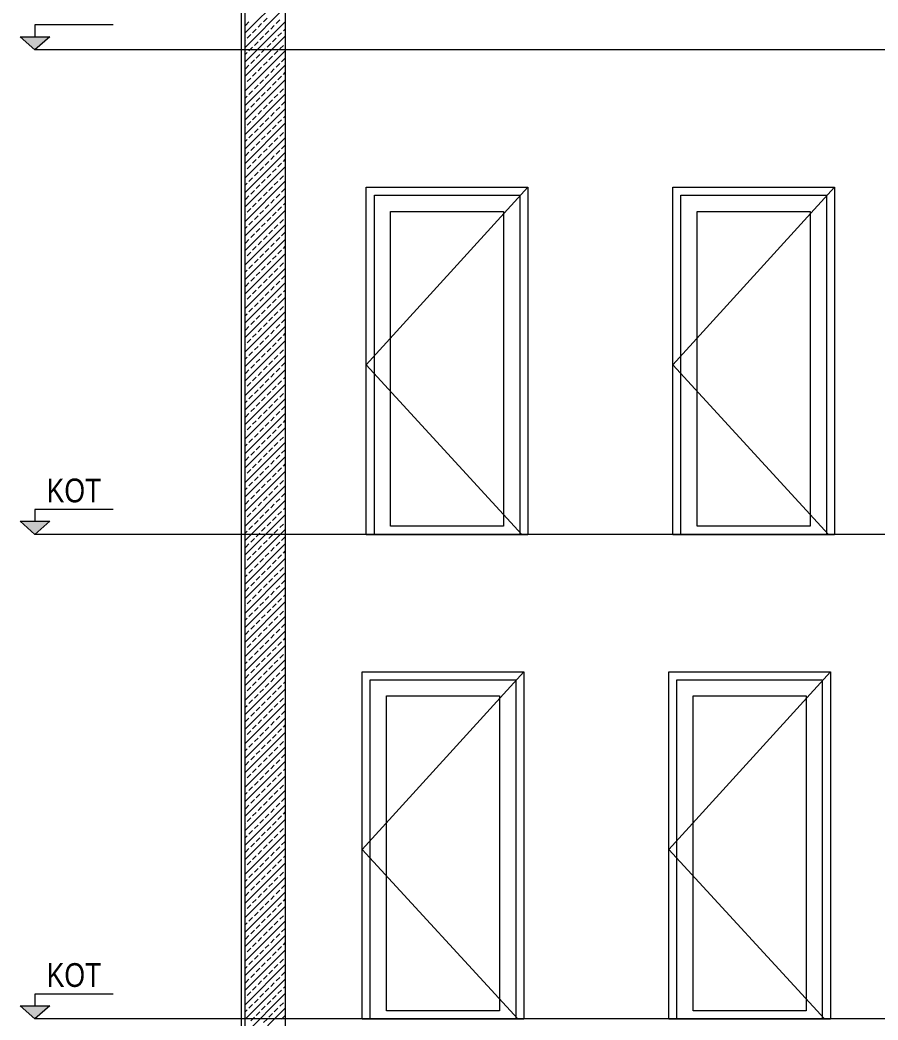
# Model space of a CAD drawing. Header units: millimetres. Extents: x 43168.9 to 43194.6, y -25545.1 to -25543.4.
# Drawn here: x 43183.5769 to 43183.7894, y -25544.0148 to -25543.7672 of the extents above; entities that cross this region are included whole.
import ezdxf
from ezdxf.enums import TextEntityAlignment as Align

# ---------------------------------------------------------------- set-up
doc = ezdxf.new("R2010")
doc.units = ezdxf.units.MM
doc.header["$LTSCALE"] = 200
doc.linetypes.add('kesit_$0$HIDDEN2', pattern=[0.1875, 0.125, -0.0625])
for name, color, linetype in [('dograma_sgh', 43, 'Continuous'), ('kesit_$0$izd-alt_sgh', 8, 'kesit_$0$HIDDEN2'), ('kolon-b.a_sgh', 6, 'Continuous'), ('siva_sgh', 145, 'Continuous'), ('tarama-betonarme_sgh', 223, 'Continuous')]:
    doc.layers.add(name, color=color, linetype=linetype)
doc.styles.add('kesit_$0$text2', font='arial.ttf')

msp = doc.modelspace()

# ---------------------------------------------------------------- hatches: boundary and pattern name
for points in [[(43183.58427, -25543.77132), (43183.57692, -25543.77132), (43183.58059, -25543.77456)], [(43183.58427, -25543.89132), (43183.57692, -25543.89132), (43183.58059, -25543.89456)], [(43183.58427, -25544.01132), (43183.57692, -25544.01132), (43183.58059, -25544.01456)]]:
    msp.add_hatch(color=256).paths.add_polyline_path(points)

# ---------------------------------------------------------------- linework, layer by layer
at = {"color": 0, "linetype": 'ByBlock'}
for p, q in [((43183.6, -25543.76838), (43183.58059, -25543.76838)), ((43183.58059, -25543.76838), (43183.58059, -25543.77132)), ((43183.6, -25543.88838), (43183.58059, -25543.88838)), ((43183.58059, -25543.88838), (43183.58059, -25543.89132)), ((43183.6, -25544.00838), (43183.58059, -25544.00838)), ((43183.58059, -25544.00838), (43183.58059, -25544.01132))]:
    msp.add_line(p, q, dxfattribs=at)
for p, q in [((43183.57692, -25543.77132), (43183.58427, -25543.77132)), ((43183.58059, -25543.77456), (43183.57692, -25543.77132)), ((43183.58427, -25543.77132), (43183.58059, -25543.77456)), ((43183.57692, -25543.89132), (43183.58427, -25543.89132)), ((43183.58059, -25543.89456), (43183.57692, -25543.89132)), ((43183.58427, -25543.89132), (43183.58059, -25543.89456)), ((43183.57692, -25544.01132), (43183.58427, -25544.01132)), ((43183.58059, -25544.01456), (43183.57692, -25544.01132)), ((43183.58427, -25544.01132), (43183.58059, -25544.01456))]:
    msp.add_line(p, q)
at = {"layer": 'dograma_sgh', "color": 145}
for p, q in [((43183.70269, -25543.80856), (43183.66269, -25543.85256)), ((43183.77864, -25543.80856), (43183.73864, -25543.85256)), ((43183.66269, -25543.85256), (43183.70124, -25543.89456)), ((43183.73864, -25543.85256), (43183.77718, -25543.89456)), ((43183.70169, -25543.92856), (43183.66169, -25543.97256)), ((43183.77764, -25543.92856), (43183.73764, -25543.97256)), ((43183.66169, -25543.97256), (43183.70024, -25544.01456)), ((43183.73764, -25543.97256), (43183.77618, -25544.01456))]:
    msp.add_line(p, q, dxfattribs=at)
at = {"layer": 'dograma_sgh'}
for p, q in [((43183.66269, -25543.89456), (43183.66269, -25543.80856)), ((43183.66269, -25543.80856), (43183.70269, -25543.80856)), ((43183.66469, -25543.89456), (43183.66469, -25543.81056)), ((43183.66469, -25543.81056), (43183.70069, -25543.81056)), ((43183.70069, -25543.81056), (43183.70069, -25543.89456)), ((43183.70269, -25543.80856), (43183.70269, -25543.89456)), ((43183.73864, -25543.89456), (43183.73864, -25543.80856)), ((43183.73864, -25543.80856), (43183.77864, -25543.80856)), ((43183.74064, -25543.89456), (43183.74064, -25543.81056)), ((43183.74064, -25543.81056), (43183.77664, -25543.81056)), ((43183.77664, -25543.81056), (43183.77664, -25543.89456)), ((43183.77864, -25543.80856), (43183.77864, -25543.89456)), ((43183.66869, -25543.89256), (43183.66869, -25543.81456)), ((43183.66869, -25543.81456), (43183.69669, -25543.81456)), ((43183.69669, -25543.81456), (43183.69669, -25543.89256)), ((43183.74464, -25543.89256), (43183.74464, -25543.81456)), ((43183.74464, -25543.81456), (43183.77264, -25543.81456)), ((43183.77264, -25543.81456), (43183.77264, -25543.89256)), ((43183.69669, -25543.89256), (43183.66869, -25543.89256)), ((43183.77264, -25543.89256), (43183.74464, -25543.89256)), ((43183.66269, -25543.89456), (43183.70269, -25543.89456)), ((43183.73864, -25543.89456), (43183.77864, -25543.89456)), ((43183.66169, -25544.01456), (43183.66169, -25543.92856)), ((43183.66169, -25543.92856), (43183.70169, -25543.92856)), ((43183.70169, -25543.92856), (43183.70169, -25544.01456)), ((43183.73764, -25544.01456), (43183.73764, -25543.92856)), ((43183.73764, -25543.92856), (43183.77764, -25543.92856)), ((43183.77764, -25543.92856), (43183.77764, -25544.01456)), ((43183.66369, -25544.01456), (43183.66369, -25543.93056)), ((43183.66369, -25543.93056), (43183.69969, -25543.93056)), ((43183.69969, -25543.93056), (43183.69969, -25544.01456)), ((43183.73964, -25544.01456), (43183.73964, -25543.93056)), ((43183.73964, -25543.93056), (43183.77564, -25543.93056)), ((43183.77564, -25543.93056), (43183.77564, -25544.01456)), ((43183.66769, -25544.01256), (43183.66769, -25543.93456)), ((43183.66769, -25543.93456), (43183.69569, -25543.93456)), ((43183.69569, -25543.93456), (43183.69569, -25544.01256)), ((43183.74364, -25544.01256), (43183.74364, -25543.93456)), ((43183.74364, -25543.93456), (43183.77164, -25543.93456)), ((43183.77164, -25543.93456), (43183.77164, -25544.01256)), ((43183.69569, -25544.01256), (43183.66769, -25544.01256)), ((43183.77164, -25544.01256), (43183.74364, -25544.01256)), ((43183.66169, -25544.01456), (43183.70169, -25544.01456)), ((43183.73764, -25544.01456), (43183.77764, -25544.01456))]:
    msp.add_line(p, q, dxfattribs=at)
at = {"layer": 'kesit_$0$izd-alt_sgh'}
for p, q in [((43185.17869, -25543.77456), (43183.58059, -25543.77456)), ((43185.17869, -25543.89456), (43183.58059, -25543.89456)), ((43185.17869, -25544.01456), (43183.58059, -25544.01456))]:
    msp.add_line(p, q, dxfattribs=at)
at = {"layer": 'kolon-b.a_sgh'}
for p, q in [((43183.63269, -25544.42656), (43183.63269, -25543.72656)), ((43183.64269, -25544.80656), (43183.64269, -25543.73456))]:
    msp.add_line(p, q, dxfattribs=at)
at = {"layer": 'siva_sgh'}
msp.add_line((43183.63169, -25543.72536), (43183.63169, -25544.48256), dxfattribs=at)
at = {"layer": 'tarama-betonarme_sgh'}
for p, q in [((43183.63269, -25543.77035), (43183.64269, -25543.76035)), ((43183.63269, -25543.77394), (43183.64269, -25543.76394)), ((43183.63269, -25543.77753), (43183.64269, -25543.76753)), ((43183.63273, -25543.76851), (43183.63362, -25543.76762)), ((43183.63587, -25543.76896), (43183.63677, -25543.76806)), ((43183.63722, -25543.76762), (43183.63811, -25543.76672)), ((43183.63901, -25543.76941), (43183.63991, -25543.76851)), ((43183.64036, -25543.76806), (43183.64126, -25543.76717)), ((43183.63269, -25543.78112), (43183.64269, -25543.77112)), ((43183.63318, -25543.77166), (43183.63407, -25543.77076)), ((43183.63452, -25543.77031), (43183.63542, -25543.76941)), ((43183.63632, -25543.77211), (43183.63722, -25543.77121)), ((43183.63767, -25543.77076), (43183.63856, -25543.76986)), ((43183.64081, -25543.77121), (43183.64171, -25543.77031)), ((43183.64216, -25543.76986), (43183.64269, -25543.76933)), ((43183.63269, -25543.77214), (43183.63273, -25543.77211)), ((43183.63497, -25543.77345), (43183.63587, -25543.77255)), ((43183.63811, -25543.7739), (43183.63901, -25543.773)), ((43183.63946, -25543.77255), (43183.64036, -25543.77166)), ((43183.64126, -25543.77435), (43183.64216, -25543.77345)), ((43183.6426, -25543.773), (43183.64269, -25543.77292)), ((43183.63269, -25543.78471), (43183.64269, -25543.77471)), ((43183.63269, -25543.77573), (43183.63318, -25543.77525)), ((43183.63362, -25543.7748), (43183.63452, -25543.7739)), ((43183.63542, -25543.7766), (43183.63632, -25543.7757)), ((43183.63677, -25543.77525), (43183.63767, -25543.77435)), ((43183.63856, -25543.77705), (43183.63946, -25543.77615)), ((43183.63991, -25543.7757), (43183.64081, -25543.7748)), ((43183.63269, -25543.78831), (43183.64269, -25543.77831)), ((43183.63273, -25543.77929), (43183.63362, -25543.77839)), ((43183.63407, -25543.77794), (43183.63497, -25543.77705)), ((43183.63722, -25543.77839), (43183.63811, -25543.77749)), ((43183.64036, -25543.77884), (43183.64126, -25543.77794)), ((43183.64171, -25543.77749), (43183.6426, -25543.7766)), ((43183.63452, -25543.78109), (43183.63542, -25543.78019)), ((43183.63587, -25543.77974), (43183.63677, -25543.77884)), ((43183.63767, -25543.78154), (43183.63856, -25543.78064)), ((43183.63901, -25543.78019), (43183.63991, -25543.77929)), ((43183.64081, -25543.78198), (43183.64171, -25543.78109)), ((43183.64216, -25543.78064), (43183.64269, -25543.7801)), ((43183.63269, -25543.7919), (43183.64269, -25543.7819)), ((43183.63269, -25543.78292), (43183.63273, -25543.78288)), ((43183.63318, -25543.78243), (43183.63407, -25543.78154)), ((43183.63497, -25543.78423), (43183.63587, -25543.78333)), ((43183.63632, -25543.78288), (43183.63722, -25543.78198)), ((43183.63946, -25543.78333), (43183.64036, -25543.78243)), ((43183.6426, -25543.78378), (43183.64269, -25543.78369)), ((43183.63269, -25543.79549), (43183.64269, -25543.78549)), ((43183.63269, -25543.78651), (43183.63318, -25543.78603)), ((43183.63362, -25543.78558), (43183.63452, -25543.78468)), ((43183.63677, -25543.78603), (43183.63767, -25543.78513)), ((43183.63811, -25543.78468), (43183.63901, -25543.78378)), ((43183.63991, -25543.78647), (43183.64081, -25543.78558)), ((43183.64126, -25543.78513), (43183.64216, -25543.78423)), ((43183.63407, -25543.78872), (43183.63497, -25543.78782)), ((43183.63542, -25543.78737), (43183.63632, -25543.78647)), ((43183.63722, -25543.78917), (43183.63811, -25543.78827)), ((43183.63856, -25543.78782), (43183.63946, -25543.78692)), ((43183.64171, -25543.78827), (43183.6426, -25543.78737)), ((43183.63269, -25543.79908), (43183.64269, -25543.78908)), ((43183.63273, -25543.79007), (43183.63362, -25543.78917)), ((43183.63452, -25543.79186), (43183.63542, -25543.79096)), ((43183.63587, -25543.79052), (43183.63677, -25543.78962)), ((43183.63901, -25543.79096), (43183.63991, -25543.79007)), ((43183.64036, -25543.78962), (43183.64126, -25543.78872)), ((43183.64216, -25543.79141), (43183.64269, -25543.79088)), ((43183.63269, -25543.80267), (43183.64269, -25543.79267)), ((43183.63318, -25543.79321), (43183.63407, -25543.79231)), ((43183.63632, -25543.79366), (43183.63722, -25543.79276)), ((43183.63767, -25543.79231), (43183.63856, -25543.79141)), ((43183.63946, -25543.79411), (43183.64036, -25543.79321)), ((43183.64081, -25543.79276), (43183.64171, -25543.79186)), ((43183.63269, -25543.79369), (43183.63273, -25543.79366)), ((43183.63362, -25543.79635), (43183.63452, -25543.79545)), ((43183.63497, -25543.79501), (43183.63587, -25543.79411)), ((43183.63677, -25543.7968), (43183.63767, -25543.7959)), ((43183.63811, -25543.79545), (43183.63901, -25543.79456)), ((43183.64126, -25543.7959), (43183.64216, -25543.79501)), ((43183.6426, -25543.79456), (43183.64269, -25543.79447)), ((43183.63269, -25543.80627), (43183.64269, -25543.79627)), ((43183.63269, -25543.79729), (43183.63318, -25543.7968)), ((43183.63407, -25543.7995), (43183.63497, -25543.7986)), ((43183.63542, -25543.79815), (43183.63632, -25543.79725)), ((43183.63856, -25543.7986), (43183.63946, -25543.7977)), ((43183.63991, -25543.79725), (43183.64081, -25543.79635)), ((43183.64171, -25543.79905), (43183.6426, -25543.79815)), ((43183.63269, -25543.80986), (43183.64269, -25543.79986)), ((43183.63273, -25543.80084), (43183.63362, -25543.79994)), ((43183.63587, -25543.80129), (43183.63677, -25543.80039)), ((43183.63722, -25543.79994), (43183.63811, -25543.79905)), ((43183.63901, -25543.80174), (43183.63991, -25543.80084)), ((43183.64036, -25543.80039), (43183.64126, -25543.7995)), ((43183.63269, -25543.81345), (43183.64269, -25543.80345)), ((43183.63318, -25543.80399), (43183.63407, -25543.80309)), ((43183.63452, -25543.80264), (43183.63542, -25543.80174)), ((43183.63632, -25543.80443), (43183.63722, -25543.80354)), ((43183.63767, -25543.80309), (43183.63856, -25543.80219)), ((43183.64081, -25543.80354), (43183.64171, -25543.80264)), ((43183.64216, -25543.80219), (43183.64269, -25543.80165)), ((43183.63269, -25543.80447), (43183.63273, -25543.80443)), ((43183.63497, -25543.80578), (43183.63587, -25543.80488)), ((43183.63811, -25543.80623), (43183.63901, -25543.80533)), ((43183.63946, -25543.80488), (43183.64036, -25543.80399)), ((43183.64126, -25543.80668), (43183.64216, -25543.80578)), ((43183.6426, -25543.80533), (43183.64269, -25543.80525)), ((43183.63269, -25543.81704), (43183.64269, -25543.80704)), ((43183.63269, -25543.80806), (43183.63318, -25543.80758)), ((43183.63362, -25543.80713), (43183.63452, -25543.80623)), ((43183.63542, -25543.80892), (43183.63632, -25543.80803)), ((43183.63677, -25543.80758), (43183.63767, -25543.80668)), ((43183.63856, -25543.80937), (43183.63946, -25543.80848)), ((43183.63991, -25543.80803), (43183.64081, -25543.80713)), ((43183.63269, -25543.82063), (43183.64269, -25543.81063)), ((43183.63273, -25543.81162), (43183.63362, -25543.81072)), ((43183.63407, -25543.81027), (43183.63497, -25543.80937)), ((43183.63722, -25543.81072), (43183.63811, -25543.80982)), ((43183.64036, -25543.81117), (43183.64126, -25543.81027)), ((43183.64171, -25543.80982), (43183.6426, -25543.80892)), ((43183.63452, -25543.81342), (43183.63542, -25543.81252)), ((43183.63587, -25543.81207), (43183.63677, -25543.81117)), ((43183.63767, -25543.81386), (43183.63856, -25543.81297)), ((43183.63901, -25543.81252), (43183.63991, -25543.81162)), ((43183.64081, -25543.81431), (43183.64171, -25543.81342)), ((43183.64216, -25543.81297), (43183.64269, -25543.81243)), ((43183.63269, -25543.82423), (43183.64269, -25543.81423)), ((43183.63269, -25543.81525), (43183.63273, -25543.81521)), ((43183.63318, -25543.81476), (43183.63407, -25543.81386)), ((43183.63497, -25543.81656), (43183.63587, -25543.81566)), ((43183.63632, -25543.81521), (43183.63722, -25543.81431)), ((43183.63946, -25543.81566), (43183.64036, -25543.81476)), ((43183.63269, -25543.82782), (43183.64269, -25543.81782)), ((43183.63269, -25543.81884), (43183.63318, -25543.81835)), ((43183.63362, -25543.81791), (43183.63452, -25543.81701)), ((43183.63677, -25543.81835), (43183.63767, -25543.81746)), ((43183.63811, -25543.81701), (43183.63901, -25543.81611)), ((43183.63991, -25543.8188), (43183.64081, -25543.81791)), ((43183.64126, -25543.81746), (43183.64216, -25543.81656)), ((43183.6426, -25543.81611), (43183.64269, -25543.81602)), ((43183.63407, -25543.82105), (43183.63497, -25543.82015)), ((43183.63542, -25543.8197), (43183.63632, -25543.8188)), ((43183.63722, -25543.8215), (43183.63811, -25543.8206)), ((43183.63856, -25543.82015), (43183.63946, -25543.81925)), ((43183.64171, -25543.8206), (43183.6426, -25543.8197)), ((43183.63269, -25543.83141), (43183.64269, -25543.82141)), ((43183.63273, -25543.8224), (43183.63362, -25543.8215)), ((43183.63452, -25543.82419), (43183.63542, -25543.82329)), ((43183.63587, -25543.82284), (43183.63677, -25543.82195)), ((43183.63901, -25543.82329), (43183.63991, -25543.8224)), ((43183.64036, -25543.82195), (43183.64126, -25543.82105)), ((43183.64216, -25543.82374), (43183.64269, -25543.82321)), ((43183.63269, -25543.835), (43183.64269, -25543.825)), ((43183.63318, -25543.82554), (43183.63407, -25543.82464)), ((43183.63632, -25543.82599), (43183.63722, -25543.82509)), ((43183.63767, -25543.82464), (43183.63856, -25543.82374)), ((43183.63946, -25543.82644), (43183.64036, -25543.82554)), ((43183.64081, -25543.82509), (43183.64171, -25543.82419)), ((43183.63269, -25543.82602), (43183.63273, -25543.82599)), ((43183.63362, -25543.82868), (43183.63452, -25543.82778)), ((43183.63497, -25543.82733), (43183.63587, -25543.82644)), ((43183.63677, -25543.82913), (43183.63767, -25543.82823)), ((43183.63811, -25543.82778), (43183.63901, -25543.82689)), ((43183.64126, -25543.82823), (43183.64216, -25543.82733)), ((43183.6426, -25543.82689), (43183.64269, -25543.8268)), ((43183.63269, -25543.8386), (43183.64269, -25543.8286)), ((43183.63269, -25543.82962), (43183.63318, -25543.82913)), ((43183.63542, -25543.83048), (43183.63632, -25543.82958)), ((43183.63856, -25543.83093), (43183.63946, -25543.83003)), ((43183.63991, -25543.82958), (43183.64081, -25543.82868)), ((43183.64171, -25543.83138), (43183.6426, -25543.83048)), ((43183.63269, -25543.84219), (43183.64269, -25543.83219)), ((43183.63273, -25543.83317), (43183.63362, -25543.83227)), ((43183.63407, -25543.83182), (43183.63497, -25543.83093)), ((43183.63587, -25543.83362), (43183.63677, -25543.83272)), ((43183.63722, -25543.83227), (43183.63811, -25543.83138)), ((43183.63901, -25543.83407), (43183.63991, -25543.83317)), ((43183.64036, -25543.83272), (43183.64126, -25543.83182)), ((43183.63318, -25543.83631), (43183.63407, -25543.83542)), ((43183.63452, -25543.83497), (43183.63542, -25543.83407)), ((43183.63767, -25543.83542), (43183.63856, -25543.83452)), ((43183.64081, -25543.83587), (43183.64171, -25543.83497)), ((43183.64216, -25543.83452), (43183.64269, -25543.83398)), ((43183.63269, -25543.84578), (43183.64269, -25543.83578)), ((43183.63269, -25543.8368), (43183.63273, -25543.83676)), ((43183.63497, -25543.83811), (43183.63587, -25543.83721)), ((43183.63632, -25543.83676), (43183.63722, -25543.83587)), ((43183.63811, -25543.83856), (43183.63901, -25543.83766)), ((43183.63946, -25543.83721), (43183.64036, -25543.83631)), ((43183.64126, -25543.83901), (43183.64216, -25543.83811)), ((43183.6426, -25543.83766), (43183.64269, -25543.83758)), ((43183.63269, -25543.84937), (43183.64269, -25543.83937)), ((43183.63269, -25543.84039), (43183.63318, -25543.83991)), ((43183.63362, -25543.83946), (43183.63452, -25543.83856)), ((43183.63542, -25543.84125), (43183.63632, -25543.84036)), ((43183.63677, -25543.83991), (43183.63767, -25543.83901)), ((43183.63991, -25543.84036), (43183.64081, -25543.83946)), ((43183.63269, -25543.85296), (43183.64269, -25543.84296)), ((43183.63273, -25543.84395), (43183.63362, -25543.84305)), ((43183.63407, -25543.8426), (43183.63497, -25543.8417)), ((43183.63722, -25543.84305), (43183.63811, -25543.84215)), ((43183.63856, -25543.8417), (43183.63946, -25543.8408)), ((43183.64036, -25543.8435), (43183.64126, -25543.8426)), ((43183.64171, -25543.84215), (43183.6426, -25543.84125)), ((43183.63452, -25543.84574), (43183.63542, -25543.84485)), ((43183.63587, -25543.8444), (43183.63677, -25543.8435)), ((43183.63767, -25543.84619), (43183.63856, -25543.84529)), ((43183.63901, -25543.84485), (43183.63991, -25543.84395)), ((43183.64216, -25543.84529), (43183.64269, -25543.84476)), ((43183.63269, -25543.85656), (43183.64269, -25543.84656)), ((43183.63269, -25543.84758), (43183.63273, -25543.84754)), ((43183.63318, -25543.84709), (43183.63407, -25543.84619)), ((43183.63497, -25543.84889), (43183.63587, -25543.84799)), ((43183.63632, -25543.84754), (43183.63722, -25543.84664)), ((43183.63946, -25543.84799), (43183.64036, -25543.84709)), ((43183.64081, -25543.84664), (43183.64171, -25543.84574)), ((43183.63269, -25543.86015), (43183.64269, -25543.85015)), ((43183.63362, -25543.85023), (43183.63452, -25543.84934)), ((43183.63677, -25543.85068), (43183.63767, -25543.84979)), ((43183.63811, -25543.84934), (43183.63901, -25543.84844)), ((43183.63991, -25543.85113), (43183.64081, -25543.85023)), ((43183.64126, -25543.84979), (43183.64216, -25543.84889)), ((43183.6426, -25543.84844), (43183.64269, -25543.84835)), ((43183.63269, -25543.85117), (43183.63318, -25543.85068)), ((43183.63407, -25543.85338), (43183.63497, -25543.85248)), ((43183.63542, -25543.85203), (43183.63632, -25543.85113)), ((43183.63722, -25543.85383), (43183.63811, -25543.85293)), ((43183.63856, -25543.85248), (43183.63946, -25543.85158)), ((43183.64171, -25543.85293), (43183.6426, -25543.85203)), ((43183.63269, -25543.86374), (43183.64269, -25543.85374)), ((43183.63273, -25543.85472), (43183.63362, -25543.85383)), ((43183.63587, -25543.85517), (43183.63677, -25543.85428)), ((43183.63901, -25543.85562), (43183.63991, -25543.85472)), ((43183.64036, -25543.85428), (43183.64126, -25543.85338)), ((43183.64216, -25543.85607), (43183.64269, -25543.85554)), ((43183.63269, -25543.86733), (43183.64269, -25543.85733)), ((43183.63318, -25543.85787), (43183.63407, -25543.85697)), ((43183.63452, -25543.85652), (43183.63542, -25543.85562)), ((43183.63632, -25543.85832), (43183.63722, -25543.85742)), ((43183.63767, -25543.85697), (43183.63856, -25543.85607)), ((43183.63946, -25543.85877), (43183.64036, -25543.85787)), ((43183.64081, -25543.85742), (43183.64171, -25543.85652)), ((43183.63269, -25543.85835), (43183.63273, -25543.85832)), ((43183.63362, -25543.86101), (43183.63452, -25543.86011)), ((43183.63497, -25543.85966), (43183.63587, -25543.85877)), ((43183.63811, -25543.86011), (43183.63901, -25543.85921)), ((43183.64126, -25543.86056), (43183.64216, -25543.85966)), ((43183.6426, -25543.85921), (43183.64269, -25543.85913)), ((43183.63269, -25543.87092), (43183.64269, -25543.86092)), ((43183.63269, -25543.86194), (43183.63318, -25543.86146)), ((43183.63542, -25543.86281), (43183.63632, -25543.86191)), ((43183.63677, -25543.86146), (43183.63767, -25543.86056)), ((43183.63856, -25543.86326), (43183.63946, -25543.86236)), ((43183.63991, -25543.86191), (43183.64081, -25543.86101)), ((43183.64171, -25543.8637), (43183.6426, -25543.86281)), ((43183.63269, -25543.87452), (43183.64269, -25543.86452)), ((43183.63273, -25543.8655), (43183.63362, -25543.8646)), ((43183.63407, -25543.86415), (43183.63497, -25543.86326)), ((43183.63587, -25543.86595), (43183.63677, -25543.86505)), ((43183.63722, -25543.8646), (43183.63811, -25543.8637)), ((43183.64036, -25543.86505), (43183.64126, -25543.86415)), ((43183.63318, -25543.86864), (43183.63407, -25543.86775)), ((43183.63452, -25543.8673), (43183.63542, -25543.8664)), ((43183.63767, -25543.86775), (43183.63856, -25543.86685)), ((43183.63901, -25543.8664), (43183.63991, -25543.8655)), ((43183.64081, -25543.86819), (43183.64171, -25543.8673)), ((43183.64216, -25543.86685), (43183.64269, -25543.86631)), ((43183.63269, -25543.87811), (43183.64269, -25543.86811)), ((43183.63269, -25543.86913), (43183.63273, -25543.86909)), ((43183.63497, -25543.87044), (43183.63587, -25543.86954)), ((43183.63632, -25543.86909), (43183.63722, -25543.86819)), ((43183.63811, -25543.87089), (43183.63901, -25543.86999)), ((43183.63946, -25543.86954), (43183.64036, -25543.86864)), ((43183.6426, -25543.86999), (43183.64269, -25543.8699)), ((43183.63269, -25543.8817), (43183.64269, -25543.8717)), ((43183.63269, -25543.87272), (43183.63318, -25543.87224)), ((43183.63362, -25543.87179), (43183.63452, -25543.87089)), ((43183.63542, -25543.87358), (43183.63632, -25543.87268)), ((43183.63677, -25543.87224), (43183.63767, -25543.87134)), ((43183.63991, -25543.87268), (43183.64081, -25543.87179)), ((43183.64126, -25543.87134), (43183.64216, -25543.87044)), ((43183.63269, -25543.88529), (43183.64269, -25543.87529)), ((43183.63407, -25543.87493), (43183.63497, -25543.87403)), ((43183.63722, -25543.87538), (43183.63811, -25543.87448)), ((43183.63856, -25543.87403), (43183.63946, -25543.87313)), ((43183.64036, -25543.87583), (43183.64126, -25543.87493)), ((43183.64171, -25543.87448), (43183.6426, -25543.87358)), ((43183.63273, -25543.87628), (43183.63362, -25543.87538)), ((43183.63452, -25543.87807), (43183.63542, -25543.87717)), ((43183.63587, -25543.87673), (43183.63677, -25543.87583)), ((43183.63767, -25543.87852), (43183.63856, -25543.87762)), ((43183.63901, -25543.87717), (43183.63991, -25543.87628)), ((43183.64216, -25543.87762), (43183.64269, -25543.87709)), ((43183.63269, -25543.88888), (43183.64269, -25543.87888)), ((43183.63269, -25543.8799), (43183.63273, -25543.87987)), ((43183.63318, -25543.87942), (43183.63407, -25543.87852)), ((43183.63497, -25543.88122), (43183.63587, -25543.88032)), ((43183.63632, -25543.87987), (43183.63722, -25543.87897)), ((43183.63946, -25543.88032), (43183.64036, -25543.87942)), ((43183.64081, -25543.87897), (43183.64171, -25543.87807)), ((43183.63269, -25543.89248), (43183.64269, -25543.88248)), ((43183.63362, -25543.88256), (43183.63452, -25543.88166)), ((43183.63677, -25543.88301), (43183.63767, -25543.88211)), ((43183.63811, -25543.88166), (43183.63901, -25543.88077)), ((43183.63991, -25543.88346), (43183.64081, -25543.88256)), ((43183.64126, -25543.88211), (43183.64216, -25543.88122)), ((43183.6426, -25543.88077), (43183.64269, -25543.88068)), ((43183.63269, -25543.8835), (43183.63318, -25543.88301)), ((43183.63407, -25543.88571), (43183.63497, -25543.88481)), ((43183.63542, -25543.88436), (43183.63632, -25543.88346)), ((43183.63722, -25543.88616), (43183.63811, -25543.88526)), ((43183.63856, -25543.88481), (43183.63946, -25543.88391)), ((43183.64171, -25543.88526), (43183.6426, -25543.88436)), ((43183.63269, -25543.89607), (43183.64269, -25543.88607)), ((43183.63273, -25543.88705), (43183.63362, -25543.88616)), ((43183.63587, -25543.8875), (43183.63677, -25543.8866)), ((43183.63901, -25543.88795), (43183.63991, -25543.88705)), ((43183.64036, -25543.8866), (43183.64126, -25543.88571)), ((43183.63269, -25543.89966), (43183.64269, -25543.88966)), ((43183.63318, -25543.8902), (43183.63407, -25543.8893)), ((43183.63452, -25543.88885), (43183.63542, -25543.88795)), ((43183.63632, -25543.89065), (43183.63722, -25543.88975)), ((43183.63767, -25543.8893), (43183.63856, -25543.8884)), ((43183.63946, -25543.89109), (43183.64036, -25543.8902)), ((43183.64081, -25543.88975), (43183.64171, -25543.88885)), ((43183.64216, -25543.8884), (43183.64269, -25543.88787)), ((43183.63269, -25543.89068), (43183.63273, -25543.89065)), ((43183.63362, -25543.89334), (43183.63452, -25543.89244)), ((43183.63497, -25543.89199), (43183.63587, -25543.89109)), ((43183.63811, -25543.89244), (43183.63901, -25543.89154)), ((43183.64126, -25543.89289), (43183.64216, -25543.89199)), ((43183.6426, -25543.89154), (43183.64269, -25543.89146)), ((43183.63269, -25543.90325), (43183.64269, -25543.89325)), ((43183.63269, -25543.89427), (43183.63318, -25543.89379)), ((43183.63542, -25543.89514), (43183.63632, -25543.89424)), ((43183.63677, -25543.89379), (43183.63767, -25543.89289)), ((43183.63856, -25543.89558), (43183.63946, -25543.89469)), ((43183.63991, -25543.89424), (43183.64081, -25543.89334)), ((43183.64171, -25543.89603), (43183.6426, -25543.89514)), ((43183.63269, -25543.90685), (43183.64269, -25543.89685)), ((43183.63273, -25543.89783), (43183.63362, -25543.89693)), ((43183.63407, -25543.89648), (43183.63497, -25543.89558)), ((43183.63587, -25543.89828), (43183.63677, -25543.89738)), ((43183.63722, -25543.89693), (43183.63811, -25543.89603)), ((43183.64036, -25543.89738), (43183.64126, -25543.89648)), ((43183.63318, -25543.90097), (43183.63407, -25543.90007)), ((43183.63452, -25543.89963), (43183.63542, -25543.89873)), ((43183.63767, -25543.90007), (43183.63856, -25543.89918)), ((43183.63901, -25543.89873), (43183.63991, -25543.89783)), ((43183.64081, -25543.90052), (43183.64171, -25543.89963)), ((43183.64216, -25543.89918), (43183.64269, -25543.89864)), ((43183.63269, -25543.91044), (43183.64269, -25543.90044)), ((43183.63269, -25543.90146), (43183.63273, -25543.90142)), ((43183.63497, -25543.90277), (43183.63587, -25543.90187)), ((43183.63632, -25543.90142), (43183.63722, -25543.90052)), ((43183.63811, -25543.90322), (43183.63901, -25543.90232)), ((43183.63946, -25543.90187), (43183.64036, -25543.90097)), ((43183.6426, -25543.90232), (43183.64269, -25543.90223)), ((43183.63269, -25543.91403), (43183.64269, -25543.90403)), ((43183.63269, -25543.90505), (43183.63318, -25543.90456)), ((43183.63362, -25543.90412), (43183.63452, -25543.90322)), ((43183.63542, -25543.90591), (43183.63632, -25543.90501)), ((43183.63677, -25543.90456), (43183.63767, -25543.90367)), ((43183.63991, -25543.90501), (43183.64081, -25543.90412)), ((43183.64126, -25543.90367), (43183.64216, -25543.90277)), ((43183.63407, -25543.90726), (43183.63497, -25543.90636)), ((43183.63722, -25543.90771), (43183.63811, -25543.90681)), ((43183.63856, -25543.90636), (43183.63946, -25543.90546)), ((43183.64036, -25543.90816), (43183.64126, -25543.90726)), ((43183.64171, -25543.90681), (43183.6426, -25543.90591)), ((43183.63269, -25543.91762), (43183.64269, -25543.90762)), ((43183.63273, -25543.90861), (43183.63362, -25543.90771)), ((43183.63452, -25543.9104), (43183.63542, -25543.9095)), ((43183.63587, -25543.90905), (43183.63677, -25543.90816)), ((43183.63767, -25543.91085), (43183.63856, -25543.90995)), ((43183.63901, -25543.9095), (43183.63991, -25543.90861)), ((43183.64216, -25543.90995), (43183.64269, -25543.90942)), ((43183.63269, -25543.92121), (43183.64269, -25543.91121)), ((43183.63269, -25543.91223), (43183.63273, -25543.9122)), ((43183.63318, -25543.91175), (43183.63407, -25543.91085)), ((43183.63632, -25543.9122), (43183.63722, -25543.9113)), ((43183.63946, -25543.91265), (43183.64036, -25543.91175)), ((43183.64081, -25543.9113), (43183.64171, -25543.9104)), ((43183.63269, -25543.92481), (43183.64269, -25543.91481)), ((43183.63362, -25543.91489), (43183.63452, -25543.91399)), ((43183.63497, -25543.91354), (43183.63587, -25543.91265)), ((43183.63677, -25543.91534), (43183.63767, -25543.91444)), ((43183.63811, -25543.91399), (43183.63901, -25543.9131)), ((43183.63991, -25543.91579), (43183.64081, -25543.91489)), ((43183.64126, -25543.91444), (43183.64216, -25543.91354)), ((43183.6426, -25543.9131), (43183.64269, -25543.91301)), ((43183.63269, -25543.91583), (43183.63318, -25543.91534)), ((43183.63407, -25543.91804), (43183.63497, -25543.91714)), ((43183.63542, -25543.91669), (43183.63632, -25543.91579)), ((43183.63856, -25543.91714), (43183.63946, -25543.91624)), ((43183.64171, -25543.91759), (43183.6426, -25543.91669)), ((43183.63269, -25543.9284), (43183.64269, -25543.9184)), ((43183.63273, -25543.91938), (43183.63362, -25543.91848)), ((43183.63587, -25543.91983), (43183.63677, -25543.91893)), ((43183.63722, -25543.91848), (43183.63811, -25543.91759)), ((43183.63901, -25543.92028), (43183.63991, -25543.91938)), ((43183.64036, -25543.91893), (43183.64126, -25543.91804)), ((43183.63269, -25543.93199), (43183.64269, -25543.92199)), ((43183.63318, -25543.92253), (43183.63407, -25543.92163)), ((43183.63452, -25543.92118), (43183.63542, -25543.92028)), ((43183.63632, -25543.92297), (43183.63722, -25543.92208)), ((43183.63767, -25543.92163), (43183.63856, -25543.92073)), ((43183.64081, -25543.92208), (43183.64171, -25543.92118)), ((43183.64216, -25543.92073), (43183.64269, -25543.92019)), ((43183.63269, -25543.92301), (43183.63273, -25543.92297)), ((43183.63362, -25543.92567), (43183.63452, -25543.92477)), ((43183.63497, -25543.92432), (43183.63587, -25543.92342)), ((43183.63811, -25543.92477), (43183.63901, -25543.92387)), ((43183.63946, -25543.92342), (43183.64036, -25543.92253)), ((43183.64126, -25543.92522), (43183.64216, -25543.92432)), ((43183.6426, -25543.92387), (43183.64269, -25543.92379)), ((43183.63269, -25543.93558), (43183.64269, -25543.92558)), ((43183.63269, -25543.9266), (43183.63318, -25543.92612)), ((43183.63542, -25543.92746), (43183.63632, -25543.92657)), ((43183.63677, -25543.92612), (43183.63767, -25543.92522)), ((43183.63856, -25543.92791), (43183.63946, -25543.92702)), ((43183.63991, -25543.92657), (43183.64081, -25543.92567)), ((43183.63269, -25543.93917), (43183.64269, -25543.92917)), ((43183.63273, -25543.93016), (43183.63362, -25543.92926)), ((43183.63407, -25543.92881), (43183.63497, -25543.92791)), ((43183.63587, -25543.93061), (43183.63677, -25543.92971)), ((43183.63722, -25543.92926), (43183.63811, -25543.92836)), ((43183.64036, -25543.92971), (43183.64126, -25543.92881)), ((43183.64171, -25543.92836), (43183.6426, -25543.92746)), ((43183.63452, -25543.93195), (43183.63542, -25543.93106)), ((43183.63767, -25543.9324), (43183.63856, -25543.93151)), ((43183.63901, -25543.93106), (43183.63991, -25543.93016)), ((43183.64081, -25543.93285), (43183.64171, -25543.93195)), ((43183.64216, -25543.93151), (43183.64269, -25543.93097)), ((43183.63269, -25543.94277), (43183.64269, -25543.93277)), ((43183.63269, -25543.93379), (43183.63273, -25543.93375)), ((43183.63318, -25543.9333), (43183.63407, -25543.9324)), ((43183.63497, -25543.9351), (43183.63587, -25543.9342)), ((43183.63632, -25543.93375), (43183.63722, -25543.93285)), ((43183.63811, -25543.93555), (43183.63901, -25543.93465)), ((43183.63946, -25543.9342), (43183.64036, -25543.9333)), ((43183.6426, -25543.93465), (43183.64269, -25543.93456)), ((43183.63269, -25543.94636), (43183.64269, -25543.93636)), ((43183.63269, -25543.93738), (43183.63318, -25543.93689)), ((43183.63362, -25543.93644), (43183.63452, -25543.93555)), ((43183.63677, -25543.93689), (43183.63767, -25543.936)), ((43183.63991, -25543.93734), (43183.64081, -25543.93644)), ((43183.64126, -25543.936), (43183.64216, -25543.9351)), ((43183.63407, -25543.93959), (43183.63497, -25543.93869)), ((43183.63542, -25543.93824), (43183.63632, -25543.93734)), ((43183.63722, -25543.94004), (43183.63811, -25543.93914)), ((43183.63856, -25543.93869), (43183.63946, -25543.93779)), ((43183.64036, -25543.94049), (43183.64126, -25543.93959)), ((43183.64171, -25543.93914), (43183.6426, -25543.93824)), ((43183.63269, -25543.94995), (43183.64269, -25543.93995)), ((43183.63273, -25543.94093), (43183.63362, -25543.94004)), ((43183.63452, -25543.94273), (43183.63542, -25543.94183)), ((43183.63587, -25543.94138), (43183.63677, -25543.94049)), ((43183.63901, -25543.94183), (43183.63991, -25543.94093)), ((43183.64216, -25543.94228), (43183.64269, -25543.94175)), ((43183.63269, -25543.95354), (43183.64269, -25543.94354)), ((43183.63269, -25543.94456), (43183.63273, -25543.94453)), ((43183.63318, -25543.94408), (43183.63407, -25543.94318)), ((43183.63632, -25543.94453), (43183.63722, -25543.94363)), ((43183.63767, -25543.94318), (43183.63856, -25543.94228)), ((43183.63946, -25543.94498), (43183.64036, -25543.94408)), ((43183.64081, -25543.94363), (43183.64171, -25543.94273)), ((43183.63269, -25543.95713), (43183.64269, -25543.94713)), ((43183.63362, -25543.94722), (43183.63452, -25543.94632)), ((43183.63497, -25543.94587), (43183.63587, -25543.94498)), ((43183.63677, -25543.94767), (43183.63767, -25543.94677)), ((43183.63811, -25543.94632), (43183.63901, -25543.94542)), ((43183.64126, -25543.94677), (43183.64216, -25543.94587)), ((43183.6426, -25543.94542), (43183.64269, -25543.94534)), ((43183.63269, -25543.94815), (43183.63318, -25543.94767)), ((43183.63407, -25543.95036), (43183.63497, -25543.94947)), ((43183.63542, -25543.94902), (43183.63632, -25543.94812)), ((43183.63856, -25543.94947), (43183.63946, -25543.94857)), ((43183.63991, -25543.94812), (43183.64081, -25543.94722)), ((43183.64171, -25543.94991), (43183.6426, -25543.94902)), ((43183.63269, -25543.96073), (43183.64269, -25543.95073)), ((43183.63273, -25543.95171), (43183.63362, -25543.95081)), ((43183.63587, -25543.95216), (43183.63677, -25543.95126)), ((43183.63722, -25543.95081), (43183.63811, -25543.94991)), ((43183.63901, -25543.95261), (43183.63991, -25543.95171)), ((43183.64036, -25543.95126), (43183.64126, -25543.95036)), ((43183.63269, -25543.96432), (43183.64269, -25543.95432)), ((43183.63318, -25543.95485), (43183.63407, -25543.95396)), ((43183.63452, -25543.95351), (43183.63542, -25543.95261)), ((43183.63632, -25543.9553), (43183.63722, -25543.95441)), ((43183.63767, -25543.95396), (43183.63856, -25543.95306)), ((43183.64081, -25543.95441), (43183.64171, -25543.95351)), ((43183.64216, -25543.95306), (43183.64269, -25543.95252)), ((43183.63269, -25543.95534), (43183.63273, -25543.9553)), ((43183.63497, -25543.95665), (43183.63587, -25543.95575)), ((43183.63811, -25543.9571), (43183.63901, -25543.9562)), ((43183.63946, -25543.95575), (43183.64036, -25543.95485)), ((43183.64126, -25543.95755), (43183.64216, -25543.95665)), ((43183.6426, -25543.9562), (43183.64269, -25543.95612)), ((43183.63269, -25543.96791), (43183.64269, -25543.95791)), ((43183.63269, -25543.95893), (43183.63318, -25543.95845)), ((43183.63362, -25543.958), (43183.63452, -25543.9571)), ((43183.63542, -25543.95979), (43183.63632, -25543.9589)), ((43183.63677, -25543.95845), (43183.63767, -25543.95755)), ((43183.63856, -25543.96024), (43183.63946, -25543.95934)), ((43183.63991, -25543.9589), (43183.64081, -25543.958)), ((43183.63269, -25543.9715), (43183.64269, -25543.9615)), ((43183.63273, -25543.96249), (43183.63362, -25543.96159)), ((43183.63407, -25543.96114), (43183.63497, -25543.96024)), ((43183.63587, -25543.96294), (43183.63677, -25543.96204)), ((43183.63722, -25543.96159), (43183.63811, -25543.96069)), ((43183.64036, -25543.96204), (43183.64126, -25543.96114)), ((43183.64171, -25543.96069), (43183.6426, -25543.95979)), ((43183.63452, -25543.96428), (43183.63542, -25543.96339)), ((43183.63767, -25543.96473), (43183.63856, -25543.96383)), ((43183.63901, -25543.96339), (43183.63991, -25543.96249)), ((43183.64081, -25543.96518), (43183.64171, -25543.96428)), ((43183.64216, -25543.96383), (43183.64269, -25543.9633)), ((43183.63269, -25543.9751), (43183.64269, -25543.9651)), ((43183.63269, -25543.96612), (43183.63273, -25543.96608)), ((43183.63318, -25543.96563), (43183.63407, -25543.96473)), ((43183.63497, -25543.96743), (43183.63587, -25543.96653)), ((43183.63632, -25543.96608), (43183.63722, -25543.96518)), ((43183.63811, -25543.96788), (43183.63901, -25543.96698)), ((43183.63946, -25543.96653), (43183.64036, -25543.96563)), ((43183.6426, -25543.96698), (43183.64269, -25543.96689)), ((43183.63269, -25543.97869), (43183.64269, -25543.96869)), ((43183.63269, -25543.96971), (43183.63318, -25543.96922)), ((43183.63362, -25543.96877), (43183.63452, -25543.96788)), ((43183.63677, -25543.96922), (43183.63767, -25543.96832)), ((43183.63991, -25543.96967), (43183.64081, -25543.96877)), ((43183.64126, -25543.96832), (43183.64216, -25543.96743)), ((43183.63407, -25543.97192), (43183.63497, -25543.97102)), ((43183.63542, -25543.97057), (43183.63632, -25543.96967)), ((43183.63722, -25543.97237), (43183.63811, -25543.97147)), ((43183.63856, -25543.97102), (43183.63946, -25543.97012)), ((43183.64036, -25543.97281), (43183.64126, -25543.97192)), ((43183.64171, -25543.97147), (43183.6426, -25543.97057)), ((43183.63269, -25543.98228), (43183.64269, -25543.97228)), ((43183.63273, -25543.97326), (43183.63362, -25543.97237)), ((43183.63452, -25543.97506), (43183.63542, -25543.97416)), ((43183.63587, -25543.97371), (43183.63677, -25543.97281)), ((43183.63901, -25543.97416), (43183.63991, -25543.97326)), ((43183.64216, -25543.97461), (43183.64269, -25543.97408)), ((43183.63269, -25543.98587), (43183.64269, -25543.97587)), ((43183.63269, -25543.97689), (43183.63273, -25543.97686)), ((43183.63318, -25543.97641), (43183.63407, -25543.97551)), ((43183.63632, -25543.97686), (43183.63722, -25543.97596)), ((43183.63767, -25543.97551), (43183.63856, -25543.97461)), ((43183.63946, -25543.9773), (43183.64036, -25543.97641)), ((43183.64081, -25543.97596), (43183.64171, -25543.97506)), ((43183.63362, -25543.97955), (43183.63452, -25543.97865)), ((43183.63497, -25543.9782), (43183.63587, -25543.9773)), ((43183.63677, -25543.98), (43183.63767, -25543.9791)), ((43183.63811, -25543.97865), (43183.63901, -25543.97775)), ((43183.64126, -25543.9791), (43183.64216, -25543.9782)), ((43183.6426, -25543.97775), (43183.64269, -25543.97767)), ((43183.63269, -25543.98946), (43183.64269, -25543.97946)), ((43183.63269, -25543.98048), (43183.63318, -25543.98)), ((43183.63407, -25543.98269), (43183.63497, -25543.98179)), ((43183.63542, -25543.98135), (43183.63632, -25543.98045)), ((43183.63856, -25543.98179), (43183.63946, -25543.9809)), ((43183.63991, -25543.98045), (43183.64081, -25543.97955)), ((43183.64171, -25543.98224), (43183.6426, -25543.98135)), ((43183.63269, -25543.99306), (43183.64269, -25543.98306)), ((43183.63273, -25543.98404), (43183.63362, -25543.98314)), ((43183.63587, -25543.98449), (43183.63677, -25543.98359)), ((43183.63722, -25543.98314), (43183.63811, -25543.98224)), ((43183.63901, -25543.98494), (43183.63991, -25543.98404)), ((43183.64036, -25543.98359), (43183.64126, -25543.98269)), ((43183.63269, -25543.99665), (43183.64269, -25543.98665)), ((43183.63318, -25543.98718), (43183.63407, -25543.98628)), ((43183.63452, -25543.98584), (43183.63542, -25543.98494)), ((43183.63632, -25543.98763), (43183.63722, -25543.98673)), ((43183.63767, -25543.98628), (43183.63856, -25543.98539)), ((43183.64081, -25543.98673), (43183.64171, -25543.98584)), ((43183.64216, -25543.98539), (43183.64269, -25543.98485)), ((43183.63269, -25543.98767), (43183.63273, -25543.98763)), ((43183.63497, -25543.98898), (43183.63587, -25543.98808)), ((43183.63811, -25543.98943), (43183.63901, -25543.98853)), ((43183.63946, -25543.98808), (43183.64036, -25543.98718)), ((43183.64126, -25543.98988), (43183.64216, -25543.98898)), ((43183.6426, -25543.98853), (43183.64269, -25543.98844)), ((43183.63269, -25544.00024), (43183.64269, -25543.99024)), ((43183.63269, -25543.99126), (43183.63318, -25543.99078)), ((43183.63362, -25543.99033), (43183.63452, -25543.98943)), ((43183.63542, -25543.99212), (43183.63632, -25543.99122)), ((43183.63677, -25543.99078), (43183.63767, -25543.98988)), ((43183.63856, -25543.99257), (43183.63946, -25543.99167)), ((43183.63991, -25543.99122), (43183.64081, -25543.99033)), ((43183.63269, -25544.00383), (43183.64269, -25543.99383)), ((43183.63273, -25543.99482), (43183.63362, -25543.99392)), ((43183.63407, -25543.99347), (43183.63497, -25543.99257)), ((43183.63722, -25543.99392), (43183.63811, -25543.99302)), ((43183.64036, -25543.99437), (43183.64126, -25543.99347)), ((43183.64171, -25543.99302), (43183.6426, -25543.99212)), ((43183.63452, -25543.99661), (43183.63542, -25543.99571)), ((43183.63587, -25543.99527), (43183.63677, -25543.99437)), ((43183.63767, -25543.99706), (43183.63856, -25543.99616)), ((43183.63901, -25543.99571), (43183.63991, -25543.99482)), ((43183.64081, -25543.99751), (43183.64171, -25543.99661)), ((43183.64216, -25543.99616), (43183.64269, -25543.99563)), ((43183.63269, -25544.00742), (43183.64269, -25543.99742)), ((43183.63269, -25543.99844), (43183.63273, -25543.99841)), ((43183.63318, -25543.99796), (43183.63407, -25543.99706)), ((43183.63497, -25543.99976), (43183.63587, -25543.99886)), ((43183.63632, -25543.99841), (43183.63722, -25543.99751)), ((43183.63946, -25543.99886), (43183.64036, -25543.99796)), ((43183.63269, -25544.01102), (43183.64269, -25544.00102)), ((43183.63269, -25544.00204), (43183.63318, -25544.00155)), ((43183.63362, -25544.0011), (43183.63452, -25544.0002)), ((43183.63677, -25544.00155), (43183.63767, -25544.00065)), ((43183.63811, -25544.0002), (43183.63901, -25543.99931)), ((43183.63991, -25544.002), (43183.64081, -25544.0011)), ((43183.64126, -25544.00065), (43183.64216, -25543.99976)), ((43183.6426, -25543.99931), (43183.64269, -25543.99922)), ((43183.63407, -25544.00425), (43183.63497, -25544.00335)), ((43183.63542, -25544.0029), (43183.63632, -25544.002)), ((43183.63722, -25544.00469), (43183.63811, -25544.0038)), ((43183.63856, -25544.00335), (43183.63946, -25544.00245)), ((43183.64171, -25544.0038), (43183.6426, -25544.0029)), ((43183.63269, -25544.01461), (43183.64269, -25544.00461)), ((43183.63273, -25544.00559), (43183.63362, -25544.00469)), ((43183.63452, -25544.00739), (43183.63542, -25544.00649)), ((43183.63587, -25544.00604), (43183.63677, -25544.00514)), ((43183.63901, -25544.00649), (43183.63991, -25544.00559)), ((43183.64036, -25544.00514), (43183.64126, -25544.00425)), ((43183.64216, -25544.00694), (43183.64269, -25544.0064)), ((43183.63269, -25544.0182), (43183.64269, -25544.0082)), ((43183.63318, -25544.00874), (43183.63407, -25544.00784)), ((43183.63632, -25544.00918), (43183.63722, -25544.00829)), ((43183.63767, -25544.00784), (43183.63856, -25544.00694)), ((43183.63946, -25544.00963), (43183.64036, -25544.00874)), ((43183.64081, -25544.00829), (43183.64171, -25544.00739)), ((43183.63269, -25544.00922), (43183.63273, -25544.00918)), ((43183.63362, -25544.01188), (43183.63452, -25544.01098)), ((43183.63497, -25544.01053), (43183.63587, -25544.00963)), ((43183.63677, -25544.01233), (43183.63767, -25544.01143)), ((43183.63811, -25544.01098), (43183.63901, -25544.01008)), ((43183.64126, -25544.01143), (43183.64216, -25544.01053)), ((43183.6426, -25544.01008), (43183.64269, -25544.01)), ((43183.63269, -25544.02179), (43183.64269, -25544.01179)), ((43183.63269, -25544.01281), (43183.63318, -25544.01233)), ((43183.63542, -25544.01367), (43183.63632, -25544.01278)), ((43183.63856, -25544.01412), (43183.63946, -25544.01323)), ((43183.63991, -25544.01278), (43183.64081, -25544.01188)), ((43183.64171, -25544.01457), (43183.6426, -25544.01367)), ((43183.63407, -25544.01502), (43183.63497, -25544.01412)), ((43183.63722, -25544.01547), (43183.63811, -25544.01457))]:
    msp.add_line(p, q, dxfattribs=at)

# ---------------------------------------------------------------- texts
at = {"color": 0, "linetype": 'ByBlock', "style": 'kesit_$0$text2', "text_generation_flag": 6, "width": 0.8}
for p in [(43183.59704, -25543.88838), (43183.59704, -25544.00838)]:
    msp.add_attdef('KOT', text='+0.00', height=0.00588, rotation=180, dxfattribs=at).set_placement(p, align=Align.BOTTOM_RIGHT)

doc.saveas('drawing.dxf')
